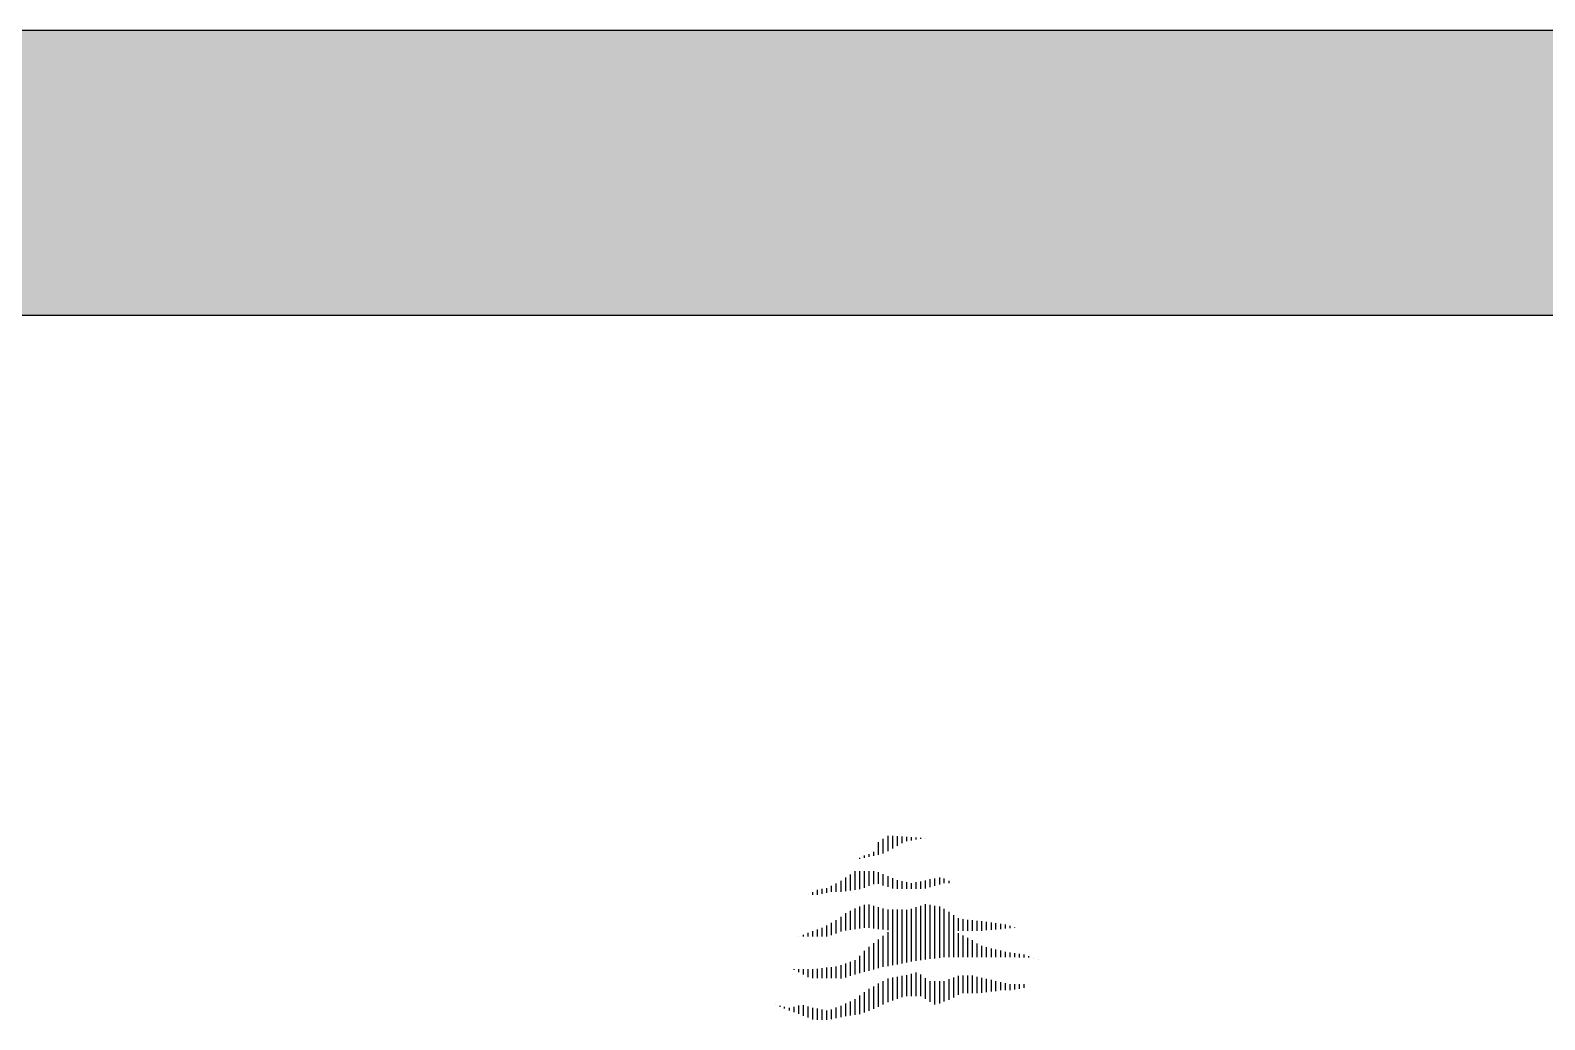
# Model space of a CAD drawing. Header units: millimetres. Extents: x 79741 to 173011, y 86123 to 135501.
# Drawn here: x 134253 to 145397, y 128219 to 135501 of the extents above; entities that cross this region are included whole.
import ezdxf

# ---------------------------------------------------------------- set-up
doc = ezdxf.new("R2010")
doc.units = ezdxf.units.MM
doc.layers.add('www.cad-blocks.net', color=7, linetype='Continuous')

# ---------------------------------------------------------------- blocks, each defined once
blk = doc.blocks.new('A$C4B0C6653')
at = {"color": 0}
for p, q in [((2903, 8930), (2903, 9040)), ((2938, 8947), (2938, 9062)), ((2972, 8969), (2972, 9061)), ((3007, 8988), (3007, 9058)), ((3041, 9006), (3041, 9056)), ((3076, 9021), (3076, 9053)), ((3110, 9027), (3110, 9051)), ((3145, 9033), (3145, 9048)), ((3180, 9039), (3180, 9046)), ((3214, 9043), (3214, 9043)), ((2765, 8898), (2765, 8917)), ((2799, 8906), (2799, 8925)), ((2834, 8914), (2834, 8943)), ((2868, 8922), (2868, 9014)), ((2730, 8891), (2730, 8899)), ((2557, 8648), (2557, 8709)), ((2592, 8648), (2592, 8730)), ((2627, 8654), (2627, 8754)), ((2661, 8659), (2661, 8777)), ((2696, 8664), (2696, 8800)), ((2730, 8669), (2730, 8801)), ((2765, 8679), (2765, 8800)), ((2799, 8693), (2799, 8800)), ((2834, 8706), (2834, 8800)), ((2868, 8707), (2868, 8793)), ((2903, 8696), (2903, 8778)), ((2938, 8685), (2938, 8764)), ((2972, 8673), (2972, 8749)), ((3007, 8670), (3007, 8735)), ((3041, 8670), (3041, 8728)), ((3076, 8670), (3076, 8720)), ((3110, 8670), (3110, 8713)), ((3145, 8670), (3145, 8719)), ((3180, 8670), (3180, 8726)), ((3214, 8673), (3214, 8733)), ((3249, 8683), (3249, 8741)), ((3283, 8693), (3283, 8748)), ((3318, 8702), (3318, 8755)), ((3352, 8712), (3352, 8747)), ((3387, 8712), (3387, 8729)), ((2350, 8626), (2350, 8628)), ((2385, 8626), (2385, 8646)), ((2419, 8627), (2419, 8663)), ((2454, 8634), (2454, 8671)), ((2488, 8641), (2488, 8675)), ((2523, 8648), (2523, 8692)), ((2627, 8365), (2627, 8492)), ((2661, 8369), (2661, 8510)), ((2696, 8374), (2696, 8527)), ((2730, 8378), (2730, 8542)), ((2765, 8383), (2765, 8554)), ((2799, 8383), (2799, 8556)), ((2834, 8379), (2834, 8546)), ((2868, 8375), (2868, 8537)), ((2903, 8371), (2903, 8527)), ((2938, 8367), (2938, 8518)), ((2972, 8363), (2972, 8518)), ((3007, 8359), (3007, 8518)), ((3041, 8353), (3041, 8518)), ((3076, 8348), (3076, 8517)), ((3110, 8343), (3110, 8524)), ((3145, 8342), (3145, 8535)), ((3180, 8342), (3180, 8546)), ((3214, 8342), (3214, 8557)), ((3249, 8342), (3249, 8554)), ((3283, 8342), (3283, 8547)), ((3318, 8342), (3318, 8540)), ((3352, 8347), (3352, 8524)), ((3387, 8355), (3387, 8501)), ((3421, 8362), (3421, 8478)), ((2385, 8320), (2385, 8359)), ((2419, 8320), (2419, 8372)), ((2454, 8320), (2454, 8385)), ((2488, 8320), (2488, 8402)), ((2523, 8329), (2523, 8420)), ((2557, 8343), (2557, 8441)), ((2592, 8356), (2592, 8466)), ((2972, 8109), (2972, 8378)), ((3007, 8115), (3007, 8381)), ((3041, 8121), (3041, 8376)), ((3076, 8128), (3076, 8371)), ((3110, 8135), (3110, 8366)), ((3145, 8142), (3145, 8368)), ((3180, 8147), (3180, 8386)), ((3214, 8151), (3214, 8403)), ((3249, 8155), (3249, 8401)), ((3283, 8159), (3283, 8393)), ((3318, 8163), (3318, 8385)), ((3352, 8167), (3352, 8377)), ((3387, 8167), (3387, 8369)), ((3421, 8167), (3421, 8361)), ((3456, 8362), (3456, 8455)), ((3491, 8362), (3491, 8447)), ((3525, 8362), (3525, 8443)), ((3560, 8362), (3560, 8440)), ((3594, 8362), (3594, 8436)), ((3629, 8363), (3629, 8433)), ((3663, 8366), (3663, 8429)), ((3698, 8369), (3698, 8424)), ((3732, 8372), (3732, 8419)), ((3767, 8375), (3767, 8414)), ((3802, 8378), (3802, 8409)), ((3836, 8381), (3836, 8399)), ((3871, 8383), (3871, 8387)), ((2281, 8320), (2281, 8321)), ((2316, 8320), (2316, 8333)), ((2350, 8320), (2350, 8346)), ((2834, 8078), (2834, 8271)), ((2868, 8087), (2868, 8298)), ((2903, 8096), (2903, 8325)), ((2938, 8103), (2938, 8351)), ((3456, 8167), (3456, 8344)), ((3491, 8167), (3491, 8327)), ((3525, 8167), (3525, 8310)), ((3560, 8167), (3560, 8292)), ((3594, 8167), (3594, 8269)), ((3629, 8167), (3629, 8251)), ((2696, 8040), (2696, 8145)), ((2730, 8050), (2730, 8179)), ((2765, 8059), (2765, 8214)), ((2799, 8068), (2799, 8245)), ((3663, 8167), (3663, 8242)), ((3698, 8167), (3698, 8233)), ((3732, 8167), (3732, 8224)), ((3767, 8167), (3767, 8216)), ((3802, 8167), (3802, 8208)), ((3836, 8167), (3836, 8203)), ((3871, 8167), (3871, 8197)), ((3905, 8166), (3905, 8192)), ((3940, 8166), (3940, 8187)), ((3974, 8166), (3974, 8175)), ((4009, 8160), (4009, 8161)), ((4044, 8148), (4044, 8148)), ((2246, 8076), (2246, 8080)), ((2281, 8058), (2281, 8080)), ((2316, 8040), (2316, 8080)), ((2350, 8022), (2350, 8080)), ((2385, 8013), (2385, 8080)), ((2419, 8013), (2419, 8083)), ((2454, 8013), (2454, 8087)), ((2488, 8013), (2488, 8091)), ((2523, 8013), (2523, 8095)), ((2557, 8013), (2557, 8099)), ((2592, 8012), (2592, 8109)), ((2627, 8019), (2627, 8121)), ((2661, 8030), (2661, 8133)), ((3041, 7873), (3041, 8030)), ((3076, 7882), (3076, 8036)), ((3110, 7882), (3110, 8045)), ((3145, 7882), (3145, 8054)), ((3180, 7881), (3180, 8040)), ((3456, 7890), (3456, 8031)), ((3491, 7904), (3491, 8034)), ((3525, 7904), (3525, 8034)), ((3560, 7904), (3560, 8032)), ((3594, 7904), (3594, 8024)), ((2799, 7774), (2799, 7934)), ((2834, 7788), (2834, 7953)), ((2868, 7803), (2868, 7973)), ((2903, 7820), (2903, 7992)), ((2938, 7837), (2938, 8012)), ((2972, 7849), (2972, 8018)), ((3007, 7861), (3007, 8024)), ((3214, 7861), (3214, 8014)), ((3249, 7840), (3249, 7992)), ((3283, 7820), (3283, 7992)), ((3318, 7828), (3318, 7992)), ((3352, 7842), (3352, 7992)), ((3387, 7855), (3387, 8005)), ((3421, 7872), (3421, 8018)), ((3629, 7906), (3629, 8016)), ((3663, 7910), (3663, 8008)), ((3698, 7915), (3698, 8000)), ((3732, 7919), (3732, 7992)), ((3767, 7924), (3767, 7984)), ((3802, 7924), (3802, 7976)), ((3836, 7924), (3836, 7969)), ((3871, 7930), (3871, 7969)), ((3905, 7936), (3905, 7969)), ((3940, 7942), (3940, 7969)), ((2108, 7817), (2108, 7817)), ((2143, 7803), (2143, 7810)), ((2177, 7790), (2177, 7803)), ((2246, 7763), (2246, 7803)), ((2281, 7750), (2281, 7812)), ((2316, 7736), (2316, 7814)), ((2350, 7723), (2350, 7805)), ((2592, 7726), (2592, 7811)), ((2627, 7733), (2627, 7826)), ((2661, 7738), (2661, 7842)), ((2696, 7743), (2696, 7860)), ((2730, 7748), (2730, 7885)), ((2765, 7760), (2765, 7911)), ((2212, 7776), (2212, 7796)), ((2385, 7710), (2385, 7796)), ((2419, 7707), (2419, 7789)), ((2454, 7707), (2454, 7782)), ((2488, 7707), (2488, 7775)), ((2523, 7712), (2523, 7782)), ((2557, 7719), (2557, 7797))]:
    blk.add_line(p, q, dxfattribs=at)
blk = doc.blocks.new('FORMAT')
at = {"layer": 'www.cad-blocks.net', "true_color": 0x546d8e}
h = blk.add_hatch(color=155, dxfattribs=at)
h.set_gradient(color1=(68, 68, 68), color2=(84, 109, 142), tint=1)
h.paths.add_polyline_path([(79741, 135501), (79741, 133405), (173011, 133405), (173011, 135501)])
at = {"layer": 'www.cad-blocks.net', "color": 155, "true_color": 0x546d8e}
for p, q in [((87199, 135501), (173011, 135501)), ((87199, 133405), (173011, 133405)), ((87199, 133405), (173011, 133405))]:
    blk.add_line(p, q, dxfattribs=at)

msp = doc.modelspace()

# ---------------------------------------------------------------- block references
msp.add_blockref('A$C4B0C6653', (137627, 120511))
at = {"layer": 'www.cad-blocks.net'}
msp.add_blockref('FORMAT', (0, 0), dxfattribs=at)

doc.saveas('drawing.dxf')
